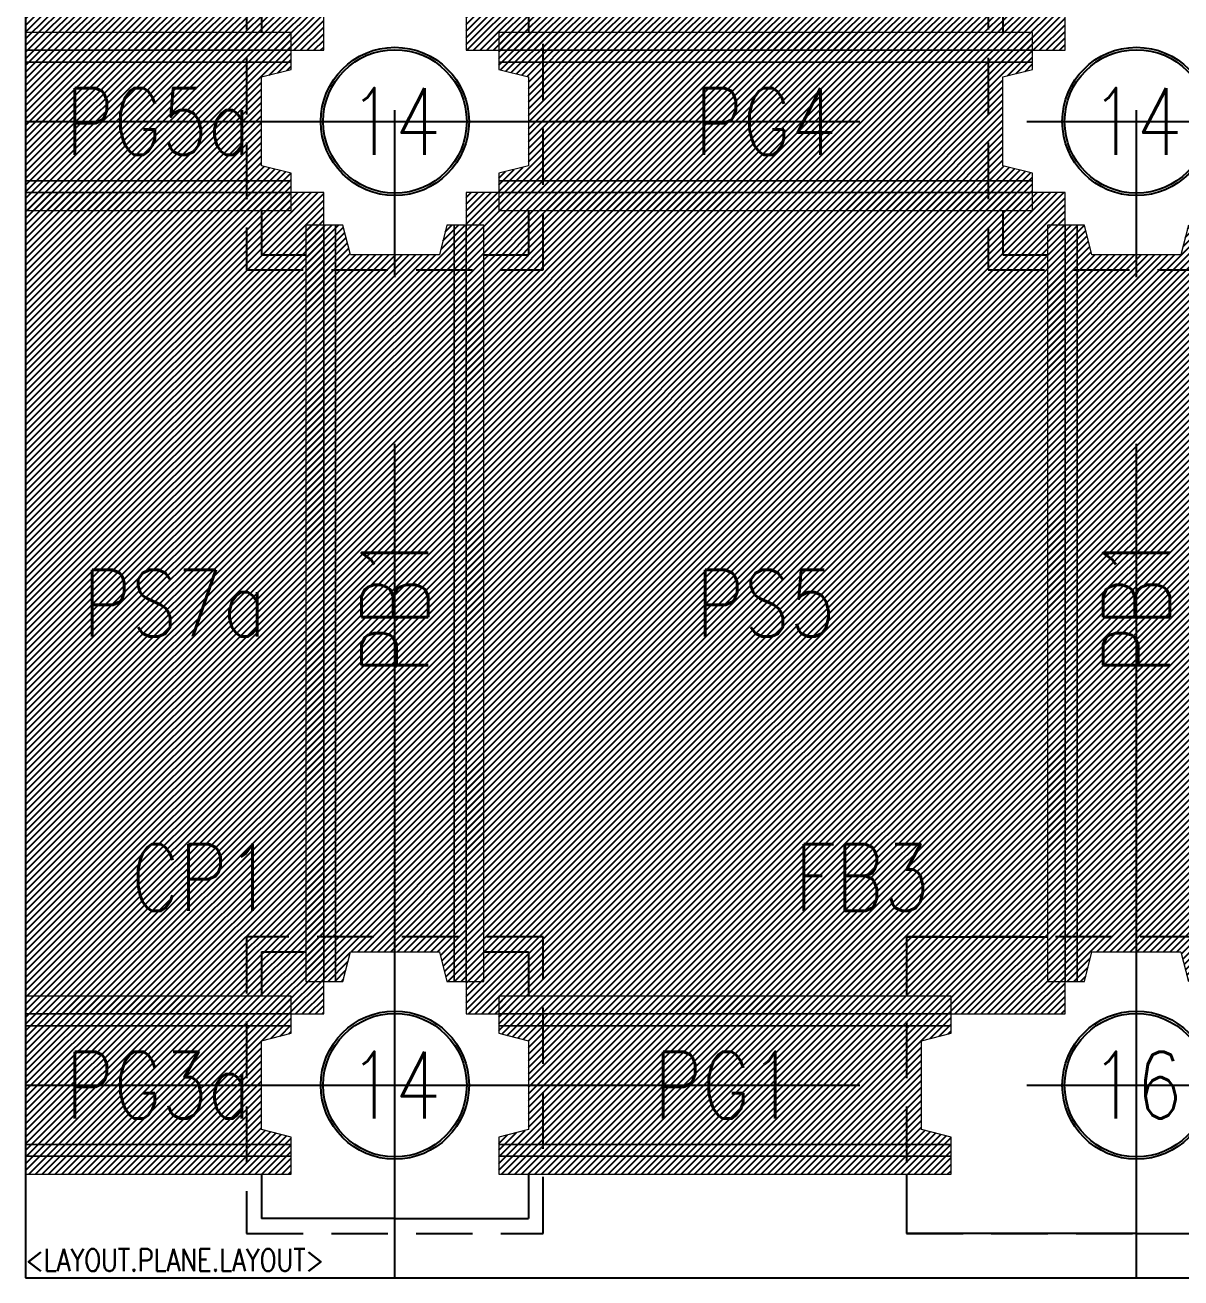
# Model space of a CAD drawing. Extents: x -4754 to 9942, y -22015 to 3942.
# Drawn here: x -159 to 621, y -19965 to -19120 of the extents above; entities that cross this region are included whole.
import ezdxf
from ezdxf.enums import TextEntityAlignment as Align

# ---------------------------------------------------------------- set-up
doc = ezdxf.new("R2010")
doc.units = 0
doc.header["$LTSCALE"] = 3
doc.linetypes.add('CENTER', pattern=[2, 1.25, -0.25, 0.25, -0.25])
doc.linetypes.add('DASHED', pattern=[19.05, 12.7, -6.35])
doc.layers.get('0').update_dxf_attribs({"linetype": 'CONTINUOUS'})
doc.layers.add('HB_0', color=7, linetype='CONTINUOUS', transparency=0.5)
doc.layers.add('預鑄版_HATCH', color=253, linetype='CONTINUOUS', transparency=0.1)
for name, color, linetype in [('HB_DIM', 1, 'CONTINUOUS'), ('RCAD.PARM.Trestle', 2, 'CONTINUOUS'), ('基椿', 1, 'CONTINUOUS'), ('場鑄梁', 4, 'CONTINUOUS'), ('場鑄梁_虛線', 4, 'CONTINUOUS'), ('底圖', 7, 'CONTINUOUS'), ('預鑄梁', 7, 'CONTINUOUS'), ('預鑄梁_HATCH', 253, 'CONTINUOUS'), ('預鑄梁_TXT', 2, 'CONTINUOUS'), ('預鑄梁_外緣', 7, 'CONTINUOUS'), ('預鑄樁帽', 6, 'CONTINUOUS'), ('預鑄樁帽_TXT', 2, 'CONTINUOUS'), ('預鑄版', 7, 'CONTINUOUS'), ('預鑄版_TXT', 2, 'CONTINUOUS')]:
    doc.layers.add(name, color=color, linetype=linetype)
doc.styles.get("Standard").update_dxf_attribs({"font": 'ROMANS.shx', "width": 0.8, "bigfont": 'chineset.shx'})
doc.dimstyles.new('150cm', dxfattribs={"dimscale": 15, "dimtxt": 3, "dimasz": 2.5, "dimexe": 2, "dimexo": 2, "dimgap": 1, "dimtad": 1, "dimdsep": 46, "dimtxsty": 'Standard', "dimcen": 0, "dimclrt": 2, "dimadec": 0, "dimazin": 0, "dimtfac": 1, "dimtix": 1, "dimtmove": 2, "dimatfit": 3, "dimfxl": 1, "dimtolj": 1, "dimtzin": 0, "dimarcsym": 0})

# ---------------------------------------------------------------- blocks, each defined once
blk = doc.blocks.new('*D986')
at = {"layer": 'HB_DIM', "color": 0, "lineweight": -2}
for p, q in [((-188.16, -16984.68), (-563.16, -16984.68)), ((-533.16, -19927.18), (-533.16, -17022.18)), ((-188.16, -19964.68), (-563.16, -19964.68))]:
    blk.add_line(p, q, dxfattribs=at)
at = {"layer": 'HB_DIM', "color": 0}
for points in [[(-526.91, -17022.18), (-539.41, -17022.18), (-533.16, -16984.68)], [(-539.41, -19927.18), (-526.91, -19927.18), (-533.16, -19964.68)]]:
    blk.add_solid(points, dxfattribs=at)
at = {"layer": 'HB_DIM', "color": 2, "linetype": 'Continuous', "insert": (-570.66, -18474.68), "char_height": 45, "attachment_point": 5, "rotation": 90}
blk.add_mtext('\\A1;2980', dxfattribs=at)
blk = doc.blocks.new('*D990')
at = {"layer": 'HB_DIM', "color": 0, "lineweight": -2}
for p, q in [((-158.16, -19994.68), (-158.16, -20294.68)), ((30.84, -20144.68), (30.84, -20294.68)), ((-120.66, -20264.68), (-6.66, -20264.68))]:
    blk.add_line(p, q, dxfattribs=at)
at = {"layer": 'HB_DIM', "color": 0}
for points in [[(-120.66, -20258.43), (-120.66, -20270.93), (-158.16, -20264.68)], [(-6.66, -20270.93), (-6.66, -20258.43), (30.84, -20264.68)]]:
    blk.add_solid(points, dxfattribs=at)
at = {"layer": 'HB_DIM', "color": 2, "linetype": 'Continuous', "insert": (-63.66, -20227.18), "char_height": 45, "attachment_point": 5}
blk.add_mtext('\\A1;189', dxfattribs=at)
blk = doc.blocks.new('*D1021')
at = {"layer": 'HB_DIM', "color": 0, "lineweight": -2}
for p, q in [((-188.16, -17234.68), (-413.16, -17234.68)), ((-383.16, -17272.18), (-383.16, -19797.18)), ((-188.16, -19834.68), (-413.16, -19834.68))]:
    blk.add_line(p, q, dxfattribs=at)
at = {"layer": 'HB_DIM', "color": 0}
for points in [[(-376.91, -17272.18), (-389.41, -17272.18), (-383.16, -17234.68)], [(-389.41, -19797.18), (-376.91, -19797.18), (-383.16, -19834.68)]]:
    blk.add_solid(points, dxfattribs=at)
at = {"layer": 'HB_DIM', "color": 2, "linetype": 'Continuous', "insert": (-420.66, -18534.68), "char_height": 45, "attachment_point": 5, "rotation": 90}
blk.add_mtext('\\A1;4@650=2600', dxfattribs=at)
blk = doc.blocks.new('*D1022')
at = {"layer": 'HB_DIM', "color": 0, "lineweight": -2}
for p, q in [((-188.16, -19834.68), (-413.16, -19834.68)), ((-383.16, -19872.18), (-383.16, -19927.18)), ((-188.16, -19964.68), (-413.16, -19964.68))]:
    blk.add_line(p, q, dxfattribs=at)
at = {"layer": 'HB_DIM', "color": 0}
for points in [[(-376.91, -19872.18), (-389.41, -19872.18), (-383.16, -19834.68)], [(-389.41, -19927.18), (-376.91, -19927.18), (-383.16, -19964.68)]]:
    blk.add_solid(points, dxfattribs=at)
at = {"layer": 'HB_DIM', "color": 2, "linetype": 'Continuous', "insert": (-420.66, -19899.68), "char_height": 45, "attachment_point": 5, "rotation": 90}
blk.add_mtext('\\A1;130', dxfattribs=at)
blk = doc.blocks.new('pile')
at = {"layer": 'HB_0', "linetype": 'Continuous'}
for radius in [50, 48.4]:
    blk.add_circle((0, 0), radius, dxfattribs=at)
at = {"color": 2, "width": 0.8}
blk.add_attdef('A', text='', height=45, dxfattribs=at).set_placement((0, 0), align=Align.MIDDLE_CENTER)

msp = doc.modelspace()

# ---------------------------------------------------------------- hatches: boundary and pattern name
at = {"layer": '預鑄梁_HATCH', "linetype": 'Continuous'}
h = msp.add_hatch(dxfattribs=at)
h.set_pattern_fill('ANSI31', color=256, style=0)
h.paths.add_polyline_path([(-158.156, -19244.682), (20.844, -19244.682), (20.844, -19244.682), (20.844, -19232.682), (20.844, -19224.682), (20.844, -19219.682), (0.844, -19214.682), (0.844, -19154.682), (20.844, -19149.682), (20.844, -19144.682), (20.844, -19136.682), (20.844, -19124.682), (20.844, -19124.682), (-158.156, -19124.682), (-158.156, -19124.682)], flags=17)
h = msp.add_hatch(dxfattribs=at)
h.set_pattern_fill('ANSI31', color=256, style=0)
h.paths.add_polyline_path([(160.844, -19244.682), (520.844, -19244.682), (520.844, -19244.682), (520.844, -19232.682), (520.844, -19224.682), (520.844, -19219.682), (500.844, -19214.682), (500.844, -19154.682), (520.844, -19149.682), (520.844, -19144.682), (520.844, -19136.682), (520.844, -19124.682), (520.844, -19124.682), (160.844, -19124.682), (160.844, -19124.682), (160.844, -19136.682), (160.844, -19144.682), (160.844, -19149.682), (180.844, -19154.682), (180.844, -19214.682), (160.844, -19219.682), (160.844, -19224.682), (160.844, -19232.682)], flags=17)
h = msp.add_hatch(dxfattribs=at)
h.set_pattern_fill('ANSI31', color=256, style=0)
h.paths.add_polyline_path([(30.844, -19744.682), (30.844, -19764.682), (42.844, -19764.682), (50.844, -19764.682), (55.844, -19764.682), (60.844, -19744.682), (120.844, -19744.682), (125.844, -19764.682), (130.844, -19764.682), (138.844, -19764.682), (150.844, -19764.682), (150.844, -19744.682), (150.844, -19274.682), (150.844, -19764.682), (150.844, -19254.682), (150.844, -19254.682), (138.844, -19254.682), (130.844, -19254.682), (125.844, -19254.682), (120.844, -19274.682), (60.844, -19274.682), (55.844, -19254.682), (50.844, -19254.682), (42.844, -19254.682), (30.844, -19254.682), (30.844, -19744.682), (30.844, -19274.682), (30.844, -19254.682), (30.844, -19764.682)], flags=17)
h = msp.add_hatch(dxfattribs=at)
h.set_pattern_fill('ANSI31', color=256, style=0)
h.paths.add_polyline_path([(530.844, -19764.682), (542.844, -19764.682), (550.844, -19764.682), (555.844, -19764.682), (560.844, -19744.682), (620.844, -19744.682), (625.844, -19764.682), (630.844, -19764.682), (638.844, -19764.682), (650.844, -19764.682), (650.844, -19744.682), (650.844, -19274.682), (650.844, -19764.682), (650.844, -19254.682), (650.844, -19254.682), (638.844, -19254.682), (630.844, -19254.682), (625.844, -19254.682), (620.844, -19274.682), (560.844, -19274.682), (555.844, -19254.682), (550.844, -19254.682), (542.844, -19254.682), (530.844, -19254.682), (530.844, -19744.682), (530.844, -19274.682), (530.844, -19254.682)], flags=17)
h = msp.add_hatch(dxfattribs=at)
h.set_pattern_fill('ANSI31', color=256, style=0)
h.paths.add_polyline_path([(-158.156, -19894.682), (20.844, -19894.682), (20.844, -19894.682), (20.844, -19882.682), (20.844, -19874.682), (20.844, -19869.682), (0.844, -19864.682), (0.844, -19804.682), (20.844, -19799.682), (20.844, -19794.682), (20.844, -19786.682), (20.844, -19774.682), (20.844, -19774.682), (-158.156, -19774.682), (-158.156, -19774.682)], flags=17)
h = msp.add_hatch(dxfattribs=at)
h.set_pattern_fill('ANSI31', color=256, style=0)
h.paths.add_polyline_path([(160.844, -19894.682), (465.844, -19894.682), (465.844, -19894.682), (465.844, -19882.682), (465.844, -19874.682), (465.844, -19869.682), (445.844, -19864.682), (445.844, -19804.682), (465.844, -19799.682), (465.844, -19794.682), (465.844, -19786.682), (465.844, -19774.682), (465.844, -19774.682), (160.844, -19774.682), (160.844, -19774.682), (160.844, -19786.682), (160.844, -19794.682), (160.844, -19799.682), (180.844, -19804.682), (180.844, -19864.682), (160.844, -19869.682), (160.844, -19874.682), (160.844, -19882.682)], flags=17)
at = {"layer": '預鑄版_HATCH', "linetype": 'Continuous'}
h = msp.add_hatch(dxfattribs=at)
h.set_pattern_fill('ANSI31', color=256, style=0)
h.paths.add_polyline_path([(-158.156, -19136.682), (42.844, -19136.682), (42.844, -18582.682), (-158.156, -18582.682)], flags=17)
h = msp.add_hatch(dxfattribs=at)
h.set_pattern_fill('ANSI31', color=256, style=0)
h.paths.add_polyline_path([(138.844, -19136.682), (542.844, -19136.682), (542.844, -18582.682), (138.844, -18582.682)], flags=17)
h = msp.add_hatch(dxfattribs=at)
h.set_pattern_fill('ANSI31', color=256, style=0)
h.paths.add_polyline_path([(-158.156, -19786.682), (42.844, -19786.682), (42.844, -19232.682), (-158.156, -19232.682)], flags=17)
h = msp.add_hatch(dxfattribs=at)
h.set_pattern_fill('ANSI31', color=256, style=0)
h.paths.add_polyline_path([(138.844, -19786.682), (542.844, -19786.682), (542.844, -19232.682), (138.844, -19232.682)], flags=17)

# ---------------------------------------------------------------- linework, layer by layer
at = {"layer": '場鑄梁', "color": 4, "linetype": 'Continuous'}
for points in [[(0.844, -19094.682), (0.844, -19124.682)], [(180.844, -19094.682), (180.844, -19124.682)], [(500.844, -19094.682), (500.844, -19124.682)], [(0.844, -19244.682), (0.844, -19274.682)], [(180.844, -19244.682), (180.844, -19274.682)], [(500.844, -19244.682), (500.844, -19274.682)], [(0.844, -19274.682), (30.844, -19274.682)], [(150.844, -19274.682), (180.844, -19274.682)], [(500.844, -19274.682), (530.844, -19274.682)], [(435.844, -19734.682), (435.844, -19774.682)], [(435.844, -19734.682), (530.844, -19734.682)], [(0.844, -19744.682), (0.844, -19774.682)], [(0.844, -19744.682), (30.844, -19744.682)], [(150.844, -19744.682), (180.844, -19744.682)], [(180.844, -19744.682), (180.844, -19774.682)], [(0.844, -19894.682), (0.844, -19924.682)], [(180.844, -19894.682), (180.844, -19924.682)], [(435.844, -19894.682), (435.844, -19934.682)], [(90.844, -19924.682), (0.844, -19924.682)], [(90.844, -19924.682), (180.844, -19924.682)], [(590.844, -19934.682), (435.844, -19934.682)], [(590.844, -19934.682), (745.844, -19934.682)]]:
    msp.add_lwpolyline(points, dxfattribs=at)
at = {"layer": '場鑄梁_虛線', "color": 4, "linetype": 'Continuous'}
for points in [[(0.844, -19094.682), (0.844, -19124.682)], [(180.844, -19094.682), (180.844, -19124.682)], [(500.844, -19094.682), (500.844, -19124.682)], [(0.844, -19244.682), (0.844, -19274.682)], [(180.844, -19244.682), (180.844, -19274.682)], [(500.844, -19244.682), (500.844, -19274.682)], [(0.844, -19274.682), (30.844, -19274.682)], [(150.844, -19274.682), (180.844, -19274.682)], [(500.844, -19274.682), (530.844, -19274.682)], [(435.844, -19734.682), (435.844, -19774.682)], [(435.844, -19734.682), (530.844, -19734.682)], [(0.844, -19744.682), (0.844, -19774.682)], [(0.844, -19744.682), (30.844, -19744.682)], [(150.844, -19744.682), (180.844, -19744.682)], [(180.844, -19744.682), (180.844, -19774.682)], [(0.844, -19894.682), (0.844, -19924.682)], [(180.844, -19894.682), (180.844, -19924.682)], [(435.844, -19894.682), (435.844, -19934.682)], [(90.844, -19924.682), (0.844, -19924.682)], [(90.844, -19924.682), (180.844, -19924.682)], [(590.844, -19934.682), (435.844, -19934.682)], [(590.844, -19934.682), (745.844, -19934.682)]]:
    msp.add_lwpolyline(points, dxfattribs=at)
at = {"layer": '底圖', "color": 4, "linetype": 'Continuous'}
msp.add_lwpolyline([(-158.156, -19964.682), (4339.844, -19964.682), (4339.844, -16984.682), (-158.156, -16984.682), (-158.156, -19964.682)], dxfattribs=at)
at = {"layer": '底圖', "color": 252, "linetype": 'CENTER', "ltscale": 150}
for points in [[(90.844, -19964.682), (90.844, -16984.682)], [(590.844, -19964.682), (590.844, -16984.682)], [(-158.156, -19184.682), (4339.844, -19184.682)], [(-158.156, -19834.682), (4339.844, -19834.682)]]:
    msp.add_lwpolyline(points, dxfattribs=at)
at = {"layer": '預鑄梁', "lineweight": 5}
for p, q in [((0.844, -19124.682, 113), (-158.156, -19124.682, 113)), ((-158.156, -19124.682, 113), (-158.156, -19136.682, 113)), ((20.844, -19124.682, 113), (0.844, -19124.682, 113)), ((20.844, -19136.682, 113), (20.844, -19124.682, 113)), ((180.844, -19124.682, 113), (160.844, -19124.682, 113)), ((160.844, -19124.682, 113), (160.844, -19136.682, 113)), ((500.844, -19124.682, 113), (180.844, -19124.682, 113)), ((520.844, -19124.682, 113), (500.844, -19124.682, 113)), ((520.844, -19136.682, 113), (520.844, -19124.682, 113)), ((0.844, -19136.682, 113), (-158.156, -19136.682, 113)), ((-158.156, -19136.682, 113), (-158.156, -19144.682, 100)), ((-158.156, -19136.682, 113), (0.844, -19136.682, 113)), ((20.844, -19136.682, 113), (0.844, -19136.682, 113)), ((0.844, -19136.682, 113), (20.844, -19136.682, 113)), ((20.844, -19144.682, 100), (20.844, -19136.682, 113)), ((180.844, -19136.682, 113), (160.844, -19136.682, 113)), ((160.844, -19136.682, 113), (160.844, -19144.682, 100)), ((160.844, -19136.682, 113), (180.844, -19136.682, 113)), ((500.844, -19136.682, 113), (180.844, -19136.682, 113)), ((180.844, -19136.682, 113), (500.844, -19136.682, 113)), ((520.844, -19136.682, 113), (500.844, -19136.682, 113)), ((500.844, -19136.682, 113), (520.844, -19136.682, 113)), ((520.844, -19144.682, 100), (520.844, -19136.682, 113)), ((-158.156, -19144.682, 100), (0.844, -19144.682, 100)), ((0.844, -19144.682, 100), (-158.156, -19144.682, 100)), ((-158.156, -19144.682, 100), (-158.156, -19224.682, 100)), ((20.844, -19144.682, 100), (0.844, -19144.682, 100)), ((0.844, -19144.682, 100), (20.844, -19144.682, 100)), ((20.844, -19149.682, 100), (20.844, -19144.682, 100)), ((180.844, -19144.682, 100), (160.844, -19144.682, 100)), ((160.844, -19144.682, 100), (160.844, -19149.682, 100)), ((160.844, -19144.682, 100), (180.844, -19144.682, 100)), ((180.844, -19144.682, 100), (500.844, -19144.682, 100)), ((500.844, -19144.682, 100), (180.844, -19144.682, 100)), ((520.844, -19144.682, 100), (500.844, -19144.682, 100)), ((500.844, -19144.682, 100), (520.844, -19144.682, 100)), ((520.844, -19149.682, 100), (520.844, -19144.682, 100)), ((0.844, -19154.682, 100), (20.844, -19149.682, 100)), ((0.844, -19214.682, 100), (0.844, -19154.682, 100)), ((160.844, -19149.682, 100), (180.844, -19154.682, 100)), ((180.844, -19154.682, 100), (180.844, -19214.682, 100)), ((500.844, -19154.682, 100), (520.844, -19149.682, 100)), ((500.844, -19214.682, 100), (500.844, -19154.682, 100)), ((20.844, -19219.682, 100), (0.844, -19214.682, 100)), ((180.844, -19214.682, 100), (160.844, -19219.682, 100)), ((520.844, -19219.682, 100), (500.844, -19214.682, 100)), ((20.844, -19224.682, 100), (20.844, -19219.682, 100)), ((160.844, -19219.682, 100), (160.844, -19224.682, 100)), ((520.844, -19224.682, 100), (520.844, -19219.682, 100)), ((0.844, -19224.682, 100), (-158.156, -19224.682, 100)), ((-158.156, -19224.682, 100), (-158.156, -19232.682, 116)), ((-158.156, -19224.682, 100), (0.844, -19224.682, 100)), ((0.844, -19232.682, 116), (-158.156, -19232.682, 116)), ((-158.156, -19232.682, 116), (-158.156, -19244.682, 116)), ((-158.156, -19232.682, 116), (0.844, -19232.682, 116)), ((0.844, -19224.682, 100), (20.844, -19224.682, 100)), ((20.844, -19224.682, 100), (0.844, -19224.682, 100)), ((0.844, -19232.682, 116), (20.844, -19232.682, 116)), ((20.844, -19232.682, 116), (0.844, -19232.682, 116)), ((20.844, -19232.682, 116), (20.844, -19224.682, 100)), ((20.844, -19244.682, 116), (20.844, -19232.682, 116)), ((160.844, -19224.682, 100), (180.844, -19224.682, 100)), ((180.844, -19224.682, 100), (160.844, -19224.682, 100)), ((160.844, -19224.682, 100), (160.844, -19232.682, 116)), ((160.844, -19232.682, 116), (180.844, -19232.682, 116)), ((180.844, -19232.682, 116), (160.844, -19232.682, 116)), ((160.844, -19232.682, 116), (160.844, -19244.682, 116)), ((500.844, -19224.682, 100), (180.844, -19224.682, 100)), ((180.844, -19224.682, 100), (500.844, -19224.682, 100)), ((500.844, -19232.682, 116), (180.844, -19232.682, 116)), ((180.844, -19232.682, 116), (500.844, -19232.682, 116)), ((500.844, -19224.682, 100), (520.844, -19224.682, 100)), ((520.844, -19224.682, 100), (500.844, -19224.682, 100)), ((500.844, -19232.682, 116), (520.844, -19232.682, 116)), ((520.844, -19232.682, 116), (500.844, -19232.682, 116)), ((520.844, -19232.682, 116), (520.844, -19224.682, 100)), ((520.844, -19244.682, 116), (520.844, -19232.682, 116)), ((-158.156, -19244.682, 116), (0.844, -19244.682, 116)), ((0.844, -19244.682, 116), (20.844, -19244.682, 116)), ((160.844, -19244.682, 116), (180.844, -19244.682, 116)), ((180.844, -19244.682, 116), (500.844, -19244.682, 116)), ((500.844, -19244.682, 116), (520.844, -19244.682, 116)), ((42.844, -19254.682, 116), (30.844, -19254.682, 116)), ((30.844, -19254.682, 116), (30.844, -19274.682, 116)), ((50.844, -19254.682, 100), (42.844, -19254.682, 116)), ((42.844, -19254.682, 116), (42.844, -19274.682, 116)), ((42.844, -19274.682, 116), (42.844, -19254.682, 116)), ((55.844, -19254.682, 100), (50.844, -19254.682, 100)), ((50.844, -19254.682, 100), (50.844, -19274.682, 100)), ((50.844, -19274.682, 100), (50.844, -19254.682, 100)), ((60.844, -19274.682, 100), (55.844, -19254.682, 100)), ((125.844, -19254.682, 100), (120.844, -19274.682, 100)), ((130.844, -19254.682, 100), (125.844, -19254.682, 100)), ((130.844, -19274.682, 100), (130.844, -19254.682, 100)), ((130.844, -19254.682, 100), (130.844, -19274.682, 100)), ((138.844, -19254.682, 116), (130.844, -19254.682, 100)), ((138.844, -19274.682, 116), (138.844, -19254.682, 116)), ((138.844, -19254.682, 116), (138.844, -19274.682, 116)), ((150.844, -19254.682, 116), (138.844, -19254.682, 116)), ((150.844, -19274.682, 116), (150.844, -19254.682, 116)), ((542.844, -19254.682, 116), (530.844, -19254.682, 116)), ((530.844, -19254.682, 116), (530.844, -19274.682, 116)), ((550.844, -19254.682, 100), (542.844, -19254.682, 116)), ((542.844, -19254.682, 116), (542.844, -19274.682, 116)), ((542.844, -19274.682, 116), (542.844, -19254.682, 116)), ((555.844, -19254.682, 100), (550.844, -19254.682, 100)), ((550.844, -19254.682, 100), (550.844, -19274.682, 100)), ((550.844, -19274.682, 100), (550.844, -19254.682, 100)), ((560.844, -19274.682, 100), (555.844, -19254.682, 100)), ((625.844, -19254.682, 100), (620.844, -19274.682, 100)), ((30.844, -19274.682, 116), (30.844, -19744.682, 116)), ((42.844, -19274.682, 116), (42.844, -19744.682, 116)), ((42.844, -19744.682, 116), (42.844, -19274.682, 116)), ((50.844, -19744.682, 100), (50.844, -19274.682, 100)), ((50.844, -19274.682, 100), (50.844, -19744.682, 100)), ((120.844, -19274.682, 100), (60.844, -19274.682, 100)), ((130.844, -19274.682, 100), (130.844, -19744.682, 100)), ((130.844, -19744.682, 100), (130.844, -19274.682, 100)), ((138.844, -19274.682, 116), (138.844, -19744.682, 116)), ((138.844, -19744.682, 116), (138.844, -19274.682, 116)), ((150.844, -19744.682, 116), (150.844, -19274.682, 116)), ((530.844, -19274.682, 116), (530.844, -19744.682, 116)), ((542.844, -19274.682, 116), (542.844, -19744.682, 116)), ((542.844, -19744.682, 116), (542.844, -19274.682, 116)), ((550.844, -19744.682, 100), (550.844, -19274.682, 100)), ((550.844, -19274.682, 100), (550.844, -19744.682, 100)), ((620.844, -19274.682, 100), (560.844, -19274.682, 100)), ((30.844, -19744.682, 116), (30.844, -19764.682, 116)), ((42.844, -19744.682, 116), (42.844, -19764.682, 116)), ((42.844, -19764.682, 116), (42.844, -19744.682, 116)), ((50.844, -19744.682, 100), (50.844, -19764.682, 100)), ((50.844, -19764.682, 100), (50.844, -19744.682, 100)), ((55.844, -19764.682, 100), (60.844, -19744.682, 100)), ((60.844, -19744.682, 100), (120.844, -19744.682, 100)), ((120.844, -19744.682, 100), (125.844, -19764.682, 100)), ((130.844, -19764.682, 100), (130.844, -19744.682, 100)), ((130.844, -19744.682, 100), (130.844, -19764.682, 100)), ((138.844, -19764.682, 116), (138.844, -19744.682, 116)), ((138.844, -19744.682, 116), (138.844, -19764.682, 116)), ((150.844, -19764.682, 116), (150.844, -19744.682, 116)), ((530.844, -19744.682, 116), (530.844, -19764.682, 116)), ((542.844, -19744.682, 116), (542.844, -19764.682, 116)), ((542.844, -19764.682, 116), (542.844, -19744.682, 116)), ((550.844, -19744.682, 100), (550.844, -19764.682, 100)), ((550.844, -19764.682, 100), (550.844, -19744.682, 100)), ((555.844, -19764.682, 100), (560.844, -19744.682, 100)), ((560.844, -19744.682, 100), (620.844, -19744.682, 100)), ((620.844, -19744.682, 100), (625.844, -19764.682, 100)), ((30.844, -19764.682, 116), (42.844, -19764.682, 116)), ((42.844, -19764.682, 116), (50.844, -19764.682, 100)), ((50.844, -19764.682, 100), (55.844, -19764.682, 100)), ((125.844, -19764.682, 100), (130.844, -19764.682, 100)), ((130.844, -19764.682, 100), (138.844, -19764.682, 116)), ((138.844, -19764.682, 116), (150.844, -19764.682, 116)), ((530.844, -19764.682, 116), (542.844, -19764.682, 116)), ((542.844, -19764.682, 116), (550.844, -19764.682, 100)), ((550.844, -19764.682, 100), (555.844, -19764.682, 100)), ((0.844, -19774.682, 116), (-158.156, -19774.682, 116)), ((-158.156, -19774.682, 116), (-158.156, -19786.682, 116)), ((20.844, -19774.682, 116), (0.844, -19774.682, 116)), ((20.844, -19786.682, 116), (20.844, -19774.682, 116)), ((180.844, -19774.682, 116), (160.844, -19774.682, 116)), ((160.844, -19774.682, 116), (160.844, -19786.682, 116)), ((445.844, -19774.682, 116), (180.844, -19774.682, 116)), ((465.844, -19774.682, 116), (445.844, -19774.682, 116)), ((465.844, -19786.682, 116), (465.844, -19774.682, 116)), ((0.844, -19786.682, 116), (-158.156, -19786.682, 116)), ((-158.156, -19786.682, 116), (-158.156, -19794.682, 104)), ((-158.156, -19786.682, 116), (0.844, -19786.682, 116)), ((20.844, -19786.682, 116), (0.844, -19786.682, 116)), ((0.844, -19786.682, 116), (20.844, -19786.682, 116)), ((20.844, -19794.682, 104), (20.844, -19786.682, 116)), ((180.844, -19786.682, 116), (160.844, -19786.682, 116)), ((160.844, -19786.682, 116), (160.844, -19794.682, 104)), ((160.844, -19786.682, 116), (180.844, -19786.682, 116)), ((445.844, -19786.682, 116), (180.844, -19786.682, 116)), ((180.844, -19786.682, 116), (445.844, -19786.682, 116)), ((465.844, -19786.682, 116), (445.844, -19786.682, 116)), ((445.844, -19786.682, 116), (465.844, -19786.682, 116)), ((465.844, -19794.682, 104), (465.844, -19786.682, 116)), ((-158.156, -19794.682, 104), (0.844, -19794.682, 104)), ((0.844, -19794.682, 104), (-158.156, -19794.682, 104)), ((-158.156, -19794.682, 104), (-158.156, -19874.682, 104)), ((20.844, -19794.682, 104), (0.844, -19794.682, 104)), ((0.844, -19794.682, 104), (20.844, -19794.682, 104)), ((20.844, -19799.682, 104), (20.844, -19794.682, 104)), ((180.844, -19794.682, 104), (160.844, -19794.682, 104)), ((160.844, -19794.682, 104), (160.844, -19799.682, 104)), ((160.844, -19794.682, 104), (180.844, -19794.682, 104)), ((180.844, -19794.682, 104), (445.844, -19794.682, 104)), ((445.844, -19794.682, 104), (180.844, -19794.682, 104)), ((465.844, -19794.682, 104), (445.844, -19794.682, 104)), ((445.844, -19794.682, 104), (465.844, -19794.682, 104)), ((465.844, -19799.682, 104), (465.844, -19794.682, 104)), ((0.844, -19804.682, 104), (20.844, -19799.682, 104)), ((0.844, -19864.682, 104), (0.844, -19804.682, 104)), ((160.844, -19799.682, 104), (180.844, -19804.682, 104)), ((180.844, -19804.682, 104), (180.844, -19864.682, 104)), ((445.844, -19804.682, 104), (465.844, -19799.682, 104)), ((445.844, -19864.682, 104), (445.844, -19804.682, 104)), ((20.844, -19869.682, 104), (0.844, -19864.682, 104)), ((180.844, -19864.682, 104), (160.844, -19869.682, 104)), ((465.844, -19869.682, 104), (445.844, -19864.682, 104)), ((0.844, -19874.682, 104), (-158.156, -19874.682, 104)), ((-158.156, -19874.682, 104), (-158.156, -19882.682, 120)), ((-158.156, -19874.682, 104), (0.844, -19874.682, 104)), ((0.844, -19874.682, 104), (20.844, -19874.682, 104)), ((20.844, -19874.682, 104), (0.844, -19874.682, 104)), ((20.844, -19874.682, 104), (20.844, -19869.682, 104)), ((20.844, -19882.682, 120), (20.844, -19874.682, 104)), ((160.844, -19869.682, 104), (160.844, -19874.682, 104)), ((160.844, -19874.682, 104), (180.844, -19874.682, 104)), ((180.844, -19874.682, 104), (160.844, -19874.682, 104)), ((160.844, -19874.682, 104), (160.844, -19882.682, 120)), ((445.844, -19874.682, 104), (180.844, -19874.682, 104)), ((180.844, -19874.682, 104), (445.844, -19874.682, 104)), ((445.844, -19874.682, 104), (465.844, -19874.682, 104)), ((465.844, -19874.682, 104), (445.844, -19874.682, 104)), ((465.844, -19874.682, 104), (465.844, -19869.682, 104)), ((465.844, -19882.682, 120), (465.844, -19874.682, 104)), ((0.844, -19882.682, 120), (-158.156, -19882.682, 120)), ((-158.156, -19882.682, 120), (-158.156, -19894.682, 120)), ((-158.156, -19882.682, 120), (0.844, -19882.682, 120)), ((0.844, -19882.682, 120), (20.844, -19882.682, 120)), ((20.844, -19882.682, 120), (0.844, -19882.682, 120)), ((20.844, -19894.682, 120), (20.844, -19882.682, 120)), ((160.844, -19882.682, 120), (180.844, -19882.682, 120)), ((180.844, -19882.682, 120), (160.844, -19882.682, 120)), ((160.844, -19882.682, 120), (160.844, -19894.682, 120)), ((445.844, -19882.682, 120), (180.844, -19882.682, 120)), ((180.844, -19882.682, 120), (445.844, -19882.682, 120)), ((445.844, -19882.682, 120), (465.844, -19882.682, 120)), ((465.844, -19882.682, 120), (445.844, -19882.682, 120)), ((465.844, -19894.682, 120), (465.844, -19882.682, 120)), ((-158.156, -19894.682, 120), (0.844, -19894.682, 120)), ((0.844, -19894.682, 120), (20.844, -19894.682, 120)), ((160.844, -19894.682, 120), (180.844, -19894.682, 120)), ((180.844, -19894.682, 120), (445.844, -19894.682, 120)), ((445.844, -19894.682, 120), (465.844, -19894.682, 120))]:
    msp.add_line(p, q, dxfattribs=at)
at = {"layer": '預鑄梁_外緣', "lineweight": 5}
for p, q in [((0.844, -19124.682, 113), (-158.156, -19124.682, 113)), ((-158.156, -19124.682, 113), (-158.156, -19136.682, 113)), ((20.844, -19124.682, 113), (0.844, -19124.682, 113)), ((20.844, -19136.682, 113), (20.844, -19124.682, 113)), ((180.844, -19124.682, 113), (160.844, -19124.682, 113)), ((160.844, -19124.682, 113), (160.844, -19136.682, 113)), ((500.844, -19124.682, 113), (180.844, -19124.682, 113)), ((520.844, -19124.682, 113), (500.844, -19124.682, 113)), ((520.844, -19136.682, 113), (520.844, -19124.682, 113)), ((-158.156, -19136.682, 113), (-158.156, -19144.682, 100)), ((20.844, -19144.682, 100), (20.844, -19136.682, 113)), ((160.844, -19136.682, 113), (160.844, -19144.682, 100)), ((520.844, -19144.682, 100), (520.844, -19136.682, 113)), ((-158.156, -19144.682, 100), (-158.156, -19224.682, 100)), ((20.844, -19149.682, 100), (20.844, -19144.682, 100)), ((160.844, -19144.682, 100), (160.844, -19149.682, 100)), ((520.844, -19149.682, 100), (520.844, -19144.682, 100)), ((0.844, -19154.682, 100), (20.844, -19149.682, 100)), ((0.844, -19214.682, 100), (0.844, -19154.682, 100)), ((160.844, -19149.682, 100), (180.844, -19154.682, 100)), ((180.844, -19154.682, 100), (180.844, -19214.682, 100)), ((500.844, -19154.682, 100), (520.844, -19149.682, 100)), ((500.844, -19214.682, 100), (500.844, -19154.682, 100)), ((20.844, -19219.682, 100), (0.844, -19214.682, 100)), ((180.844, -19214.682, 100), (160.844, -19219.682, 100)), ((520.844, -19219.682, 100), (500.844, -19214.682, 100)), ((20.844, -19224.682, 100), (20.844, -19219.682, 100)), ((160.844, -19219.682, 100), (160.844, -19224.682, 100)), ((520.844, -19224.682, 100), (520.844, -19219.682, 100)), ((-158.156, -19224.682, 100), (-158.156, -19232.682, 116)), ((-158.156, -19232.682, 116), (-158.156, -19244.682, 116)), ((20.844, -19232.682, 116), (20.844, -19224.682, 100)), ((20.844, -19244.682, 116), (20.844, -19232.682, 116)), ((160.844, -19224.682, 100), (160.844, -19232.682, 116)), ((160.844, -19232.682, 116), (160.844, -19244.682, 116)), ((520.844, -19232.682, 116), (520.844, -19224.682, 100)), ((520.844, -19244.682, 116), (520.844, -19232.682, 116)), ((-158.156, -19244.682, 116), (0.844, -19244.682, 116)), ((0.844, -19244.682, 116), (20.844, -19244.682, 116)), ((160.844, -19244.682, 116), (180.844, -19244.682, 116)), ((180.844, -19244.682, 116), (500.844, -19244.682, 116)), ((500.844, -19244.682, 116), (520.844, -19244.682, 116)), ((42.844, -19254.682, 116), (30.844, -19254.682, 116)), ((30.844, -19254.682, 116), (30.844, -19274.682, 116)), ((50.844, -19254.682, 100), (42.844, -19254.682, 116)), ((55.844, -19254.682, 100), (50.844, -19254.682, 100)), ((60.844, -19274.682, 100), (55.844, -19254.682, 100)), ((125.844, -19254.682, 100), (120.844, -19274.682, 100)), ((130.844, -19254.682, 100), (125.844, -19254.682, 100)), ((138.844, -19254.682, 116), (130.844, -19254.682, 100)), ((150.844, -19254.682, 116), (138.844, -19254.682, 116)), ((150.844, -19274.682, 116), (150.844, -19254.682, 116)), ((542.844, -19254.682, 116), (530.844, -19254.682, 116)), ((530.844, -19254.682, 116), (530.844, -19274.682, 116)), ((550.844, -19254.682, 100), (542.844, -19254.682, 116)), ((555.844, -19254.682, 100), (550.844, -19254.682, 100)), ((560.844, -19274.682, 100), (555.844, -19254.682, 100)), ((625.844, -19254.682, 100), (620.844, -19274.682, 100)), ((30.844, -19274.682, 116), (30.844, -19744.682, 116)), ((120.844, -19274.682, 100), (60.844, -19274.682, 100)), ((150.844, -19744.682, 116), (150.844, -19274.682, 116)), ((530.844, -19274.682, 116), (530.844, -19744.682, 116)), ((620.844, -19274.682, 100), (560.844, -19274.682, 100)), ((30.844, -19744.682, 116), (30.844, -19764.682, 116)), ((55.844, -19764.682, 100), (60.844, -19744.682, 100)), ((60.844, -19744.682, 100), (120.844, -19744.682, 100)), ((120.844, -19744.682, 100), (125.844, -19764.682, 100)), ((150.844, -19764.682, 116), (150.844, -19744.682, 116)), ((530.844, -19744.682, 116), (530.844, -19764.682, 116)), ((555.844, -19764.682, 100), (560.844, -19744.682, 100)), ((560.844, -19744.682, 100), (620.844, -19744.682, 100)), ((620.844, -19744.682, 100), (625.844, -19764.682, 100)), ((30.844, -19764.682, 116), (42.844, -19764.682, 116)), ((42.844, -19764.682, 116), (50.844, -19764.682, 100)), ((50.844, -19764.682, 100), (55.844, -19764.682, 100)), ((125.844, -19764.682, 100), (130.844, -19764.682, 100)), ((130.844, -19764.682, 100), (138.844, -19764.682, 116)), ((138.844, -19764.682, 116), (150.844, -19764.682, 116)), ((530.844, -19764.682, 116), (542.844, -19764.682, 116)), ((542.844, -19764.682, 116), (550.844, -19764.682, 100)), ((550.844, -19764.682, 100), (555.844, -19764.682, 100)), ((0.844, -19774.682, 116), (-158.156, -19774.682, 116)), ((-158.156, -19774.682, 116), (-158.156, -19786.682, 116)), ((20.844, -19774.682, 116), (0.844, -19774.682, 116)), ((20.844, -19786.682, 116), (20.844, -19774.682, 116)), ((180.844, -19774.682, 116), (160.844, -19774.682, 116)), ((160.844, -19774.682, 116), (160.844, -19786.682, 116)), ((445.844, -19774.682, 116), (180.844, -19774.682, 116)), ((465.844, -19774.682, 116), (445.844, -19774.682, 116)), ((465.844, -19786.682, 116), (465.844, -19774.682, 116)), ((-158.156, -19786.682, 116), (-158.156, -19794.682, 104)), ((20.844, -19794.682, 104), (20.844, -19786.682, 116)), ((160.844, -19786.682, 116), (160.844, -19794.682, 104)), ((465.844, -19794.682, 104), (465.844, -19786.682, 116)), ((-158.156, -19794.682, 104), (-158.156, -19874.682, 104)), ((20.844, -19799.682, 104), (20.844, -19794.682, 104)), ((160.844, -19794.682, 104), (160.844, -19799.682, 104)), ((465.844, -19799.682, 104), (465.844, -19794.682, 104)), ((0.844, -19804.682, 104), (20.844, -19799.682, 104)), ((0.844, -19864.682, 104), (0.844, -19804.682, 104)), ((160.844, -19799.682, 104), (180.844, -19804.682, 104)), ((180.844, -19804.682, 104), (180.844, -19864.682, 104)), ((445.844, -19804.682, 104), (465.844, -19799.682, 104)), ((445.844, -19864.682, 104), (445.844, -19804.682, 104)), ((20.844, -19869.682, 104), (0.844, -19864.682, 104)), ((180.844, -19864.682, 104), (160.844, -19869.682, 104)), ((465.844, -19869.682, 104), (445.844, -19864.682, 104)), ((-158.156, -19874.682, 104), (-158.156, -19882.682, 120)), ((20.844, -19874.682, 104), (20.844, -19869.682, 104)), ((20.844, -19882.682, 120), (20.844, -19874.682, 104)), ((160.844, -19869.682, 104), (160.844, -19874.682, 104)), ((160.844, -19874.682, 104), (160.844, -19882.682, 120)), ((465.844, -19874.682, 104), (465.844, -19869.682, 104)), ((465.844, -19882.682, 120), (465.844, -19874.682, 104)), ((-158.156, -19882.682, 120), (-158.156, -19894.682, 120)), ((20.844, -19894.682, 120), (20.844, -19882.682, 120)), ((160.844, -19882.682, 120), (160.844, -19894.682, 120)), ((465.844, -19894.682, 120), (465.844, -19882.682, 120)), ((-158.156, -19894.682, 120), (0.844, -19894.682, 120)), ((0.844, -19894.682, 120), (20.844, -19894.682, 120)), ((160.844, -19894.682, 120), (180.844, -19894.682, 120)), ((180.844, -19894.682, 120), (445.844, -19894.682, 120)), ((445.844, -19894.682, 120), (465.844, -19894.682, 120))]:
    msp.add_line(p, q, dxfattribs=at)
at = {"layer": '預鑄樁帽', "linetype": 'DASHED'}
for points in [[(-9.156, -19284.682), (190.844, -19284.682), (190.844, -19084.682), (-9.156, -19084.682), (-9.156, -19284.682)], [(490.844, -19284.682), (690.844, -19284.682), (690.844, -19084.682), (490.844, -19084.682), (490.844, -19284.682)], [(-9.156, -19934.682), (190.844, -19934.682), (190.844, -19734.682), (-9.156, -19734.682), (-9.156, -19934.682)], [(435.844, -19934.682), (745.844, -19934.682), (745.844, -19734.682), (435.844, -19734.682), (435.844, -19934.682)]]:
    msp.add_lwpolyline(points, dxfattribs=at)
at = {"layer": '預鑄版', "lineweight": 5}
for points in [[(-158.156, -19136.682, 113), (42.844, -19136.682, 113), (42.844, -18582.682, 113), (-158.156, -18582.682, 113), (-158.156, -19136.682, 113)], [(138.844, -19136.682, 113), (542.844, -19136.682, 113), (542.844, -18582.682, 113), (138.844, -18582.682, 113), (138.844, -19136.682, 113)], [(-158.156, -19786.682, 116), (42.844, -19786.682, 116), (42.844, -19232.682, 116), (-158.156, -19232.682, 116), (-158.156, -19786.682, 116)], [(138.844, -19786.682, 116), (542.844, -19786.682, 116), (542.844, -19232.682, 116), (138.844, -19232.682, 116), (138.844, -19786.682, 116)]]:
    msp.add_polyline3d(points, dxfattribs=at)

# ---------------------------------------------------------------- block references
at = {"layer": '基椿', "linetype": 'Continuous', "rotation": 360}
for p, values in [((90.844, -19184.682), {'A': '14'}), ((590.844, -19184.682), {'A': '14'}), ((90.844, -19834.682), {'A': '14'}), ((590.844, -19834.682), {'A': '16'})]:
    msp.add_blockref('pile', p, dxfattribs=at).add_auto_attribs(values)

# ---------------------------------------------------------------- texts
at = {"layer": 'RCAD.PARM.Trestle', "color": 2, "linetype": 'Continuous', "width": 0.8}
msp.add_text('<LAYOUT.PLANE.LAYOUT>', height=15, rotation=360, dxfattribs=at).set_placement((-158.156, -19964.682), align=Align.BOTTOM_LEFT)
at = {"layer": '預鑄梁_TXT', "linetype": 'Continuous', "width": 0.8}
for s, p in [('PG5a', (-68.656, -19184.682, 116)), ('PG4', (340.844, -19184.682, 116)), ('PG3a', (-68.656, -19834.682, 120)), ('PG1', (313.344, -19834.682, 120))]:
    msp.add_text(s, height=45, dxfattribs=at).set_placement(p, align=Align.MIDDLE)
for p in [(90.844, -19509.682, 116), (590.844, -19509.682, 116)]:
    msp.add_text('PB1', height=45, rotation=90, dxfattribs=at).set_placement(p, align=Align.MIDDLE)
at = {"layer": '預鑄樁帽_TXT', "linetype": 'Continuous', "width": 0.8}
for s, p in [('CP1', (-39.156, -19694.682)), ('FB3', (405.844, -19694.682))]:
    msp.add_text(s, height=45, dxfattribs=at).set_placement(p, align=Align.MIDDLE)
at = {"layer": '預鑄版_TXT', "linetype": 'Continuous', "width": 0.8}
for s, p in [('PS7a', (-57.656, -19509.682, 116)), ('PS5', (340.844, -19509.682, 116))]:
    msp.add_text(s, height=45, dxfattribs=at).set_placement(p, align=Align.MIDDLE)

# ---------------------------------------------------------------- dimensions: what is measured, and where the dimension line sits
at = {"layer": 'HB_DIM'}
for base, p1, p2, picture, middle in [((-533.156, -16984.682), (-158.156, -19964.682), (-158.156, -16984.682), '*D986', (-570.656, -18474.682)), ((-383.156, -19964.682), (-158.156, -19834.682), (-158.156, -19964.682), '*D1022', (-420.656, -19899.682))]:
    dim = msp.add_linear_dim(base=base, p1=p1, p2=p2, angle=90, dimstyle='150cm', dxfattribs=at)
    dim.commit()
    dim.dimension.update_dxf_attribs({"geometry": picture, "text_midpoint": middle})
dim = msp.add_linear_dim(base=(-383.156, -19834.682), p1=(-158.156, -17234.682), p2=(-158.156, -19834.682), angle=90, text='4@650=<>', dimstyle='150cm', dxfattribs=at)
dim.commit()
dim.dimension.update_dxf_attribs({"geometry": '*D1021', "text_midpoint": (-420.656, -18534.682)})
dim = msp.add_linear_dim(base=(30.844, -20264.682), p1=(-158.156, -19964.682), p2=(30.844, -20114.682, 105), dimstyle='150cm', dxfattribs=at)
dim.commit()
dim.dimension.update_dxf_attribs({"geometry": '*D990', "text_midpoint": (-63.656, -20227.182)})

doc.saveas('drawing.dxf')
